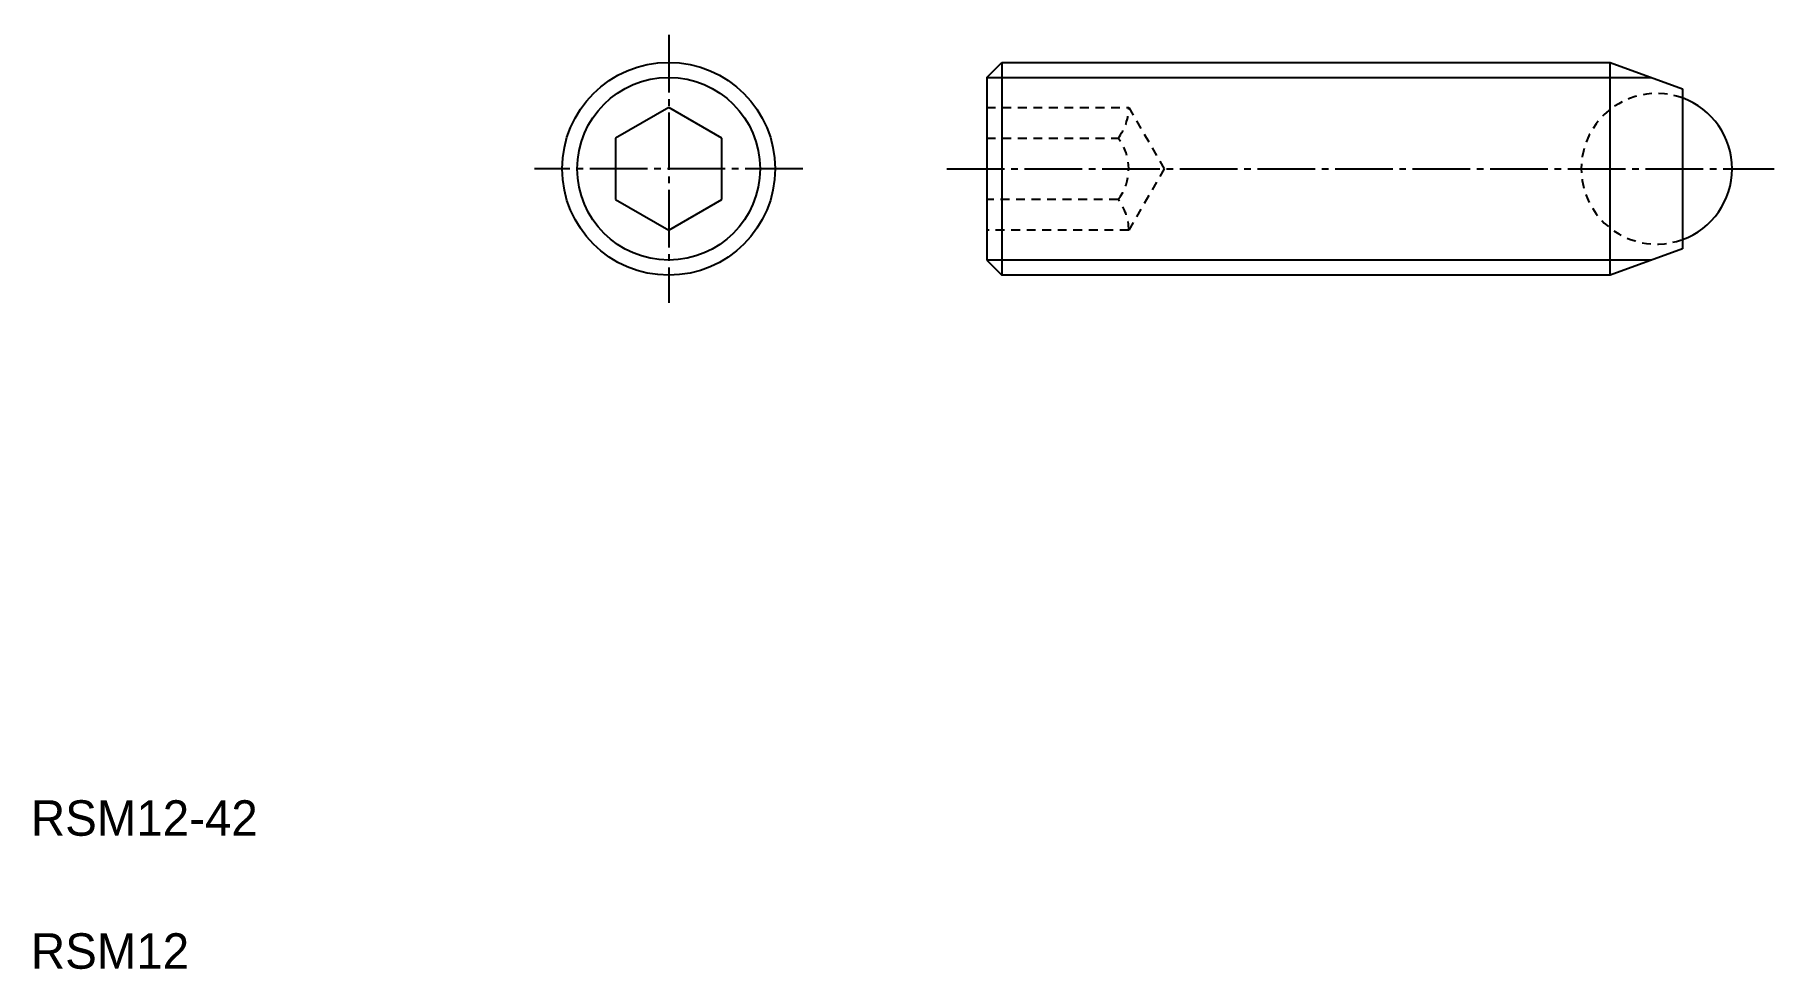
# Model space of a CAD drawing. Extents: x 5.2 to 103.2, y 5 to 57.7.
import ezdxf

# ---------------------------------------------------------------- set-up
doc = ezdxf.new("R2010")
doc.units = 0
doc.header["$LTSCALE"] = 0.25
doc.linetypes.add('CENTER', pattern=[17.5, 13, -1.5, 1.5, -1.5])
doc.linetypes.add('DASHED', pattern=[3.5, 2, -1.5])
doc.layers.get('0').update_dxf_attribs({"linetype": 'CONTINUOUS'})
doc.layers.add('CENTER', color=1, linetype='CENTER')

msp = doc.modelspace()

# ---------------------------------------------------------------- linework, layer by layer
for p, q in [((58.866, 55.264), (59.716, 56.114)), ((59.716, 56.114), (93.995, 56.114)), ((59.716, 56.114), (59.716, 44.114)), ((93.995, 44.114), (93.995, 56.114)), ((93.995, 56.114), (98.066, 54.632)), ((58.866, 55.264), (58.866, 44.964)), ((98.066, 54.632), (98.066, 45.596)), ((40.94, 53.578), (37.94, 51.846)), ((43.94, 51.846), (40.94, 53.578)), ((37.94, 51.846), (37.94, 48.382)), ((43.94, 48.382), (43.94, 51.846)), ((68.366, 49.248), (68.366, 49.248)), ((37.94, 48.382), (40.94, 46.65)), ((40.94, 46.65), (43.94, 48.382)), ((67.866, 48.382), (67.866, 48.382)), ((98.066, 45.596), (93.995, 44.114)), ((58.866, 44.964), (59.716, 44.114)), ((93.995, 44.114), (59.716, 44.114))]:
    msp.add_line(p, q)
at = {"color": 3}
for p, q in [((58.866, 55.264), (96.33, 55.264)), ((96.33, 44.964), (58.866, 44.964))]:
    msp.add_line(p, q, dxfattribs=at)
at = {"color": 3, "linetype": 'DASHED'}
for p, q in [((58.866, 53.578), (66.866, 53.578)), ((66.866, 53.578), (68.866, 50.114)), ((58.866, 51.846), (66.266, 51.846)), ((68.866, 50.114), (66.866, 46.65)), ((66.266, 48.382), (58.866, 48.382)), ((66.866, 46.65), (58.866, 46.65))]:
    msp.add_line(p, q, dxfattribs=at)
msp.add_circle((40.94, 50.114), 6)
at = {"color": 3}
msp.add_circle((40.94, 50.114), 5.15, dxfattribs=at)
at = {"color": 3, "linetype": 'DASHED'}
for centre, radius, start, end in [((96.616, 50.114), 4.25, 70.05143, 289.94857), ((64.066, 53.578), 2.8, 321.78679, 0), ((64.066, 50.114), 2.8, 321.78679, 38.21321), ((64.066, 46.65), 2.8, 0, 38.21321)]:
    msp.add_arc(centre, radius, start, end, dxfattribs=at)
msp.add_arc((96.616, 50.114), 4.25, 289.94857, 70.05143)
at = {"layer": 'CENTER', "color": 1, "linetype": 'CENTER'}
for p, q in [((40.94, 57.672), (40.94, 42.555)), ((48.498, 50.114), (33.381, 50.114)), ((56.614, 50.114), (103.239, 50.114))]:
    msp.add_line(p, q, dxfattribs=at)

# ---------------------------------------------------------------- texts
for s, p in [('RSM12-42', (5, 12.5)), ('RSM12', (5, 5))]:
    msp.add_text(s, height=2).set_placement(p)

doc.saveas('drawing.dxf')
